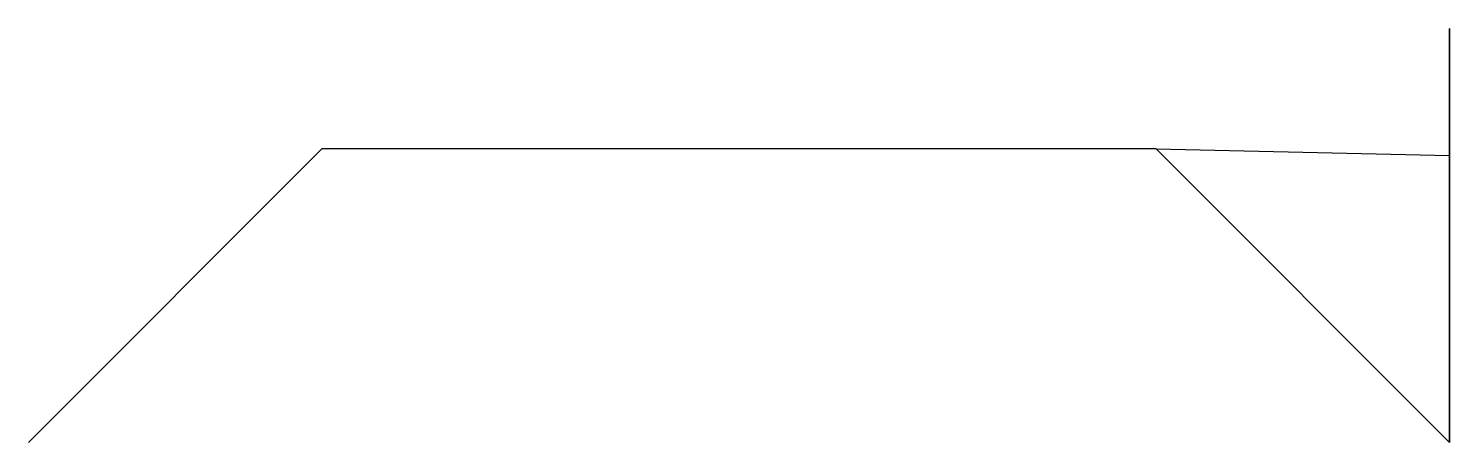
# Model space of a CAD drawing. Extents: x 0 to 3408, y 0 to 992.
import ezdxf

# ---------------------------------------------------------------- set-up
doc = ezdxf.new("R2010")
doc.units = 0

msp = doc.modelspace()

# ---------------------------------------------------------------- linework, layer by layer
for p, q in [((704, 704), (0, 0)), ((2704, 704), (704, 704))]:
    msp.add_line(p, q)
for points in [[(3408, 992), (3408, 688), (3408, 0)], [(3408, 688), (3408, 0), (2704, 704)]]:
    msp.add_3dface(points)

doc.saveas('drawing.dxf')
